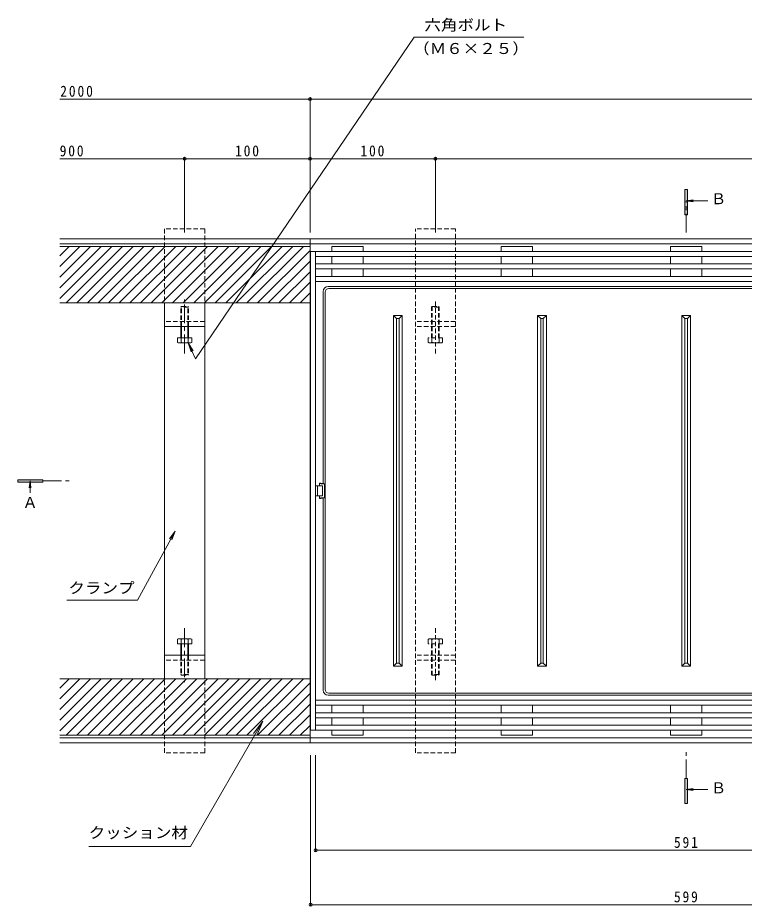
# Model space of a CAD drawing. Units: millimetres, scale not verified. Extents: x -1172 to 1153, y -824 to 816.
# Drawn here: x -1172 to -592, y 25 to 734 of the extents above; entities that cross this region are included whole.
import ezdxf
from ezdxf.enums import TextEntityAlignment as Align

# ---------------------------------------------------------------- set-up
doc = ezdxf.new("R2010")
doc.units = ezdxf.units.MM
doc.header["$LTSCALE"] = 3
doc.header["$PDMODE"] = 32
doc.header["$PDSIZE"] = 2.4
doc.linetypes.add('CHAIN1', pattern=[8, 5, -1, 1, -1])
doc.linetypes.add('DASHED1', pattern=[1.8, 1.2, -0.6])
for name, color, linetype, lineweight in [('4-1', 2, 'Continuous', 9), ('4-2', 3, 'Continuous', 9), ('4-4', 7, 'Continuous', 9), ('4-5', 7, 'Continuous', 9), ('4-8', 3, 'Continuous', 9), ('4-A', 2, 'Continuous', 9)]:
    doc.layers.add(name, color=color, linetype=linetype, lineweight=lineweight)
doc.styles.add('ＭＳ ゴシック', font='')
doc.styles.get('ＭＳ ゴシック').set_extended_font_data('MS Gothic')

msp = doc.modelspace()

# ---------------------------------------------------------------- linework, layer by layer
at = {"layer": '4-1'}
for p, q in [((-938.706, 557.86), (-1138.206, 557.86)), ((-938.706, 553.86), (-1138.206, 553.86)), ((-139.206, 557.86), (-938.706, 557.86)), ((-938.706, 557.86), (-938.706, 155.86)), ((-139.206, 553.86), (-938.706, 553.86)), ((-938.706, 551.86), (-1138.206, 551.86)), ((-1138.206, 510.393), (-1096.739, 551.86)), ((-1138.206, 518.878), (-1105.224, 551.86)), ((-1138.206, 527.364), (-1113.71, 551.86)), ((-1138.206, 535.849), (-1122.195, 551.86)), ((-1138.206, 544.334), (-1130.68, 551.86)), ((-1133.254, 506.86), (-1088.254, 551.86)), ((-1124.768, 506.86), (-1079.768, 551.86)), ((-1116.283, 506.86), (-1071.283, 551.86)), ((-1107.798, 506.86), (-1062.798, 551.86)), ((-1099.313, 506.86), (-1054.313, 551.86)), ((-1090.827, 506.86), (-1045.827, 551.86)), ((-1082.342, 506.86), (-1037.342, 551.86)), ((-1073.857, 506.86), (-1028.857, 551.86)), ((-1065.371, 506.86), (-1020.371, 551.86)), ((-1056.886, 506.86), (-1011.886, 551.86)), ((-1048.401, 506.86), (-1003.401, 551.86)), ((-1039.916, 506.86), (-994.916, 551.86)), ((-1031.43, 506.86), (-986.43, 551.86)), ((-1022.945, 506.86), (-977.945, 551.86)), ((-1014.46, 506.86), (-969.46, 551.86)), ((-1005.974, 506.86), (-960.974, 551.86)), ((-997.489, 506.86), (-952.489, 551.86)), ((-989.004, 506.86), (-944.004, 551.86)), ((-980.519, 506.86), (-938.706, 548.673)), ((-972.033, 506.86), (-938.706, 540.187)), ((-963.548, 506.86), (-938.706, 531.702)), ((-955.063, 506.86), (-938.706, 523.217)), ((-946.577, 506.86), (-938.706, 514.732)), ((-938.706, 506.86), (-1138.206, 506.86)), ((-1138.206, 165.393), (-1096.739, 206.86)), ((-1138.206, 173.878), (-1105.224, 206.86)), ((-1138.206, 182.364), (-1113.71, 206.86)), ((-1138.206, 190.849), (-1122.195, 206.86)), ((-1138.206, 199.334), (-1130.68, 206.86)), ((-938.706, 206.86), (-1138.206, 206.86)), ((-1133.254, 161.86), (-1088.254, 206.86)), ((-1124.768, 161.86), (-1079.768, 206.86)), ((-1116.283, 161.86), (-1071.283, 206.86)), ((-1107.798, 161.86), (-1062.798, 206.86)), ((-1099.313, 161.86), (-1054.313, 206.86)), ((-1090.827, 161.86), (-1045.827, 206.86)), ((-1082.342, 161.86), (-1037.342, 206.86)), ((-1073.857, 161.86), (-1028.857, 206.86)), ((-1065.371, 161.86), (-1020.371, 206.86)), ((-1056.886, 161.86), (-1011.886, 206.86)), ((-1048.401, 161.86), (-1003.401, 206.86)), ((-1039.916, 161.86), (-994.916, 206.86)), ((-1031.43, 161.86), (-986.43, 206.86)), ((-1022.945, 161.86), (-977.945, 206.86)), ((-1014.46, 161.86), (-969.46, 206.86)), ((-1005.974, 161.86), (-960.974, 206.86)), ((-997.489, 161.86), (-952.489, 206.86)), ((-989.004, 161.86), (-944.004, 206.86)), ((-980.519, 161.86), (-938.706, 203.673)), ((-972.033, 161.86), (-938.706, 195.187)), ((-963.548, 161.86), (-938.706, 186.702)), ((-955.063, 161.86), (-938.706, 178.217)), ((-946.577, 161.86), (-938.706, 169.732)), ((-938.706, 161.86), (-1138.206, 161.86)), ((-938.706, 159.86), (-1138.206, 159.86)), ((-938.706, 159.86), (-139.206, 159.86)), ((-938.706, 155.86), (-1138.206, 155.86)), ((-938.706, 155.86), (-139.206, 155.86))]:
    msp.add_line(p, q, dxfattribs=at)
at = {"layer": '4-2'}
for p, q in [((-938.206, 547.86), (-339.206, 547.86)), ((-938.206, 165.86), (-938.206, 547.86)), ((-934.206, 165.86), (-934.206, 547.86)), ((-921.206, 551.86), (-896.206, 551.86)), ((-921.206, 551.86), (-921.206, 547.86)), ((-896.206, 551.86), (-896.206, 547.86)), ((-786.206, 551.86), (-761.206, 551.86)), ((-786.206, 551.86), (-786.206, 547.86)), ((-761.206, 551.86), (-761.206, 547.86)), ((-651.206, 551.86), (-626.206, 551.86)), ((-651.206, 551.86), (-651.206, 547.86)), ((-626.206, 551.86), (-626.206, 547.86)), ((-934.206, 543.86), (-343.206, 543.86)), ((-921.206, 543.86), (-921.206, 537.86)), ((-896.206, 543.86), (-896.206, 537.86)), ((-786.206, 543.86), (-786.206, 537.86)), ((-761.206, 543.86), (-761.206, 537.86)), ((-651.206, 543.86), (-651.206, 537.86)), ((-626.206, 543.86), (-626.206, 537.86)), ((-934.206, 537.86), (-343.206, 537.86)), ((-934.206, 533.86), (-343.206, 533.86)), ((-921.206, 533.86), (-921.206, 527.86)), ((-896.206, 533.86), (-896.206, 527.86)), ((-786.206, 533.86), (-786.206, 527.86)), ((-761.206, 533.86), (-761.206, 527.86)), ((-651.206, 533.86), (-651.206, 527.86)), ((-626.206, 533.86), (-626.206, 527.86)), ((-934.206, 527.86), (-343.206, 527.86)), ((-934.206, 523.86), (-343.206, 523.86)), ((-924.188, 519.99), (-353.223, 519.99)), ((-923.616, 518.34), (-353.795, 518.34)), ((-928.188, 515.99), (-928.188, 362.526)), ((-926.616, 515.34), (-926.616, 198.379)), ((-872.206, 496.86), (-865.206, 496.86)), ((-872.206, 496.86), (-869.706, 494.36)), ((-872.206, 216.86), (-872.206, 496.86)), ((-865.206, 496.86), (-867.706, 494.36)), ((-865.206, 216.86), (-865.206, 496.86)), ((-757.206, 496.86), (-750.206, 496.86)), ((-757.206, 496.86), (-754.706, 494.36)), ((-757.206, 216.86), (-757.206, 496.86)), ((-750.206, 496.86), (-752.706, 494.36)), ((-750.206, 216.86), (-750.206, 496.86)), ((-642.206, 496.86), (-639.706, 494.36)), ((-642.206, 496.86), (-635.206, 496.86)), ((-642.206, 216.86), (-642.206, 496.86)), ((-635.206, 496.86), (-637.706, 494.36)), ((-635.206, 216.86), (-635.206, 496.86)), ((-869.706, 494.36), (-867.706, 494.36)), ((-869.706, 219.36), (-869.706, 494.36)), ((-867.706, 219.36), (-867.706, 494.36)), ((-754.706, 494.36), (-752.706, 494.36)), ((-754.706, 219.36), (-754.706, 494.36)), ((-752.706, 219.36), (-752.706, 494.36)), ((-639.706, 494.36), (-637.706, 494.36)), ((-639.706, 219.36), (-639.706, 494.36)), ((-637.706, 219.36), (-637.706, 494.36)), ((-931.195, 362.86), (-931.195, 360.86)), ((-927.188, 351.36), (-927.188, 362.36)), ((-934.206, 360.86), (-928.706, 360.86)), ((-932.706, 352.86), (-932.706, 360.86)), ((-928.706, 352.86), (-928.706, 360.86)), ((-934.206, 352.86), (-928.706, 352.86)), ((-931.195, 350.86), (-931.195, 352.86)), ((-928.188, 197.729), (-928.188, 351.193)), ((-872.206, 216.86), (-869.706, 219.36)), ((-872.206, 216.86), (-865.206, 216.86)), ((-869.706, 219.36), (-867.706, 219.36)), ((-865.206, 216.86), (-867.706, 219.36)), ((-757.206, 216.86), (-754.706, 219.36)), ((-757.206, 216.86), (-750.206, 216.86)), ((-754.706, 219.36), (-752.706, 219.36)), ((-750.206, 216.86), (-752.706, 219.36)), ((-642.206, 216.86), (-639.706, 219.36)), ((-642.206, 216.86), (-635.206, 216.86)), ((-639.706, 219.36), (-637.706, 219.36)), ((-635.206, 216.86), (-637.706, 219.36)), ((-924.188, 193.729), (-353.223, 193.729)), ((-923.616, 195.379), (-353.795, 195.379)), ((-934.206, 189.86), (-343.206, 189.86)), ((-934.206, 185.86), (-343.206, 185.86)), ((-921.206, 179.86), (-921.206, 185.86)), ((-896.206, 179.86), (-896.206, 185.86)), ((-786.206, 179.86), (-786.206, 185.86)), ((-761.206, 179.86), (-761.206, 185.86)), ((-651.206, 179.86), (-651.206, 185.86)), ((-626.206, 179.86), (-626.206, 185.86)), ((-934.206, 179.86), (-343.206, 179.86)), ((-934.206, 175.86), (-343.206, 175.86)), ((-921.206, 169.86), (-921.206, 175.86)), ((-896.206, 169.86), (-896.206, 175.86)), ((-786.206, 169.86), (-786.206, 175.86)), ((-761.206, 169.86), (-761.206, 175.86)), ((-651.206, 169.86), (-651.206, 175.86)), ((-626.206, 169.86), (-626.206, 175.86)), ((-938.206, 165.86), (-339.206, 165.86)), ((-934.206, 169.86), (-343.206, 169.86)), ((-921.206, 161.86), (-921.206, 165.86)), ((-896.206, 161.86), (-896.206, 165.86)), ((-786.206, 161.86), (-786.206, 165.86)), ((-761.206, 161.86), (-761.206, 165.86)), ((-651.206, 161.86), (-651.206, 165.86)), ((-626.206, 161.86), (-626.206, 165.86)), ((-921.206, 161.86), (-896.206, 161.86)), ((-786.206, 161.86), (-761.206, 161.86)), ((-651.206, 161.86), (-626.206, 161.86))]:
    msp.add_line(p, q, dxfattribs=at)
for points in [[(-931.195, 362.86), (-930.195, 362.36), (-927.188, 362.36), (-930.195, 362.86)], [(-931.195, 350.86), (-930.195, 351.36), (-927.188, 351.36), (-930.195, 350.86)]]:
    msp.add_lwpolyline(points, close=True, dxfattribs=at)
for centre, radius, start, end in [((-924.188, 515.99), 4, 90, 180), ((-923.616, 515.34), 3, 90, 180), ((-924.188, 197.729), 4, 180, 270), ((-923.616, 198.379), 3, 180, 270)]:
    msp.add_arc(centre, radius, start, end, dxfattribs=at)
at = {"layer": '4-4'}
for p, q in [((-938.706, 669.374), (-1138.206, 669.374)), ((-938.706, 670.274), (-938.706, 562.86)), ((-938.706, 669.374), (-139.206, 669.374)), ((-1038.706, 621.777), (-1138.206, 621.777)), ((-1038.706, 622.677), (-1038.706, 562.86)), ((-938.706, 621.777), (-1038.706, 621.777)), ((-938.706, 621.777), (-838.706, 621.777)), ((-838.706, 622.677), (-838.706, 562.86)), ((-838.706, 621.777), (-139.206, 621.777)), ((-938.206, 25.752), (-938.206, 145.971)), ((-934.206, 69.184), (-934.206, 145.971)), ((-934.206, 70.084), (-343.206, 70.084)), ((-938.206, 26.652), (-339.206, 26.652))]:
    msp.add_line(p, q, dxfattribs=at)
for p in [(-938.706, 669.374), (-1038.706, 621.777), (-938.706, 621.777), (-838.706, 621.777), (-934.206, 70.084), (-938.206, 26.652)]:
    msp.add_point(p, dxfattribs=at)
at = {"layer": '4-5'}
for p, q in [((-1030.004, 462.223), (-855.521, 718.711)), ((-855.521, 718.711), (-768.225, 718.711)), ((-1035.809, 474.86), (-1031.815, 468.512)), ((-1046.314, 324.761), (-1050.713, 318.686)), ((-1132.585, 269.574), (-1076.193, 269.574)), ((-976.261, 173.118), (-1034.031, 73.057)), ((-976.261, 173.118), (-983.871, 163.201)), ((-976.261, 173.118), (-981.045, 161.569)), ((-1034.031, 73.057), (-1115.113, 73.057))]:
    msp.add_line(p, q, dxfattribs=at)
at = {"layer": '4-5', "color": 4}
for p, q in [((-639.706, 577.138), (-639.706, 597.138)), ((-638.706, 588.168), (-633.101, 588.906)), ((-638.706, 588.168), (-633.101, 587.43)), ((-638.706, 588.168), (-621.49, 588.168)), ((-1171.789, 365.714), (-1171.789, 363.714)), ((-1151.789, 365.714), (-1171.789, 365.714)), ((-1171.789, 363.714), (-1151.789, 363.714)), ((-1162.023, 364.714), (-1162.758, 359.128)), ((-1162.023, 364.714), (-1161.288, 359.128)), ((-1162.023, 364.714), (-1162.023, 355.311)), ((-1151.789, 363.714), (-1151.789, 365.714)), ((-639.706, 107.45), (-639.706, 127.45)), ((-638.706, 118.527), (-633.101, 119.264)), ((-638.706, 118.527), (-633.101, 117.789)), ((-638.706, 118.527), (-621.49, 118.527))]:
    msp.add_line(p, q, dxfattribs=at)
at = {"layer": '4-5', "color": 4, "linetype": 'CHAIN1'}
for p, q in [((-638.706, 562.867), (-638.706, 588.168)), ((-1151.789, 364.714), (-1128.598, 364.714)), ((-638.706, 127.45), (-638.706, 148.585))]:
    msp.add_line(p, q, dxfattribs=at)
at = {"layer": '4-5', "color": 4}
for points in [[(-639.706, 597.138), (-637.706, 597.138), (-637.706, 577.138), (-639.706, 577.138)], [(-639.706, 127.45), (-637.706, 127.45), (-637.706, 107.45), (-639.706, 107.45)]]:
    msp.add_lwpolyline(points, dxfattribs=at)
at = {"layer": '4-5'}
for points in [[(-1030.004, 462.223), (-1035.809, 474.86), (-1033.595, 467.694)], [(-1076.193, 269.574), (-1046.314, 324.761), (-1048.991, 317.755)]]:
    msp.add_lwpolyline(points, dxfattribs=at)
at = {"layer": '4-5', "color": 4}
for points in [[(-639.706, 597.138), (-639.706, 577.138), (-637.706, 597.138), (-637.706, 577.138)], [(-1151.789, 365.714), (-1151.789, 363.714), (-1171.789, 365.714), (-1171.789, 363.714)], [(-639.706, 127.45), (-639.706, 107.45), (-637.706, 127.45), (-637.706, 107.45)]]:
    msp.add_solid(points, dxfattribs=at)
at = {"layer": '4-8', "linetype": 'DASHED1'}
for p, q in [((-1022.706, 565.86), (-1054.706, 565.86)), ((-1054.706, 565.86), (-1054.706, 506.86)), ((-1022.706, 565.86), (-1022.706, 506.86)), ((-822.706, 565.86), (-854.706, 565.86)), ((-854.706, 147.86), (-854.706, 565.86)), ((-822.706, 147.86), (-822.706, 565.86)), ((-1022.706, 491.86), (-1054.706, 491.86)), ((-822.706, 491.86), (-854.706, 491.86)), ((-822.706, 487.86), (-854.706, 487.86)), ((-1022.706, 221.86), (-1054.706, 221.86)), ((-822.706, 225.86), (-854.706, 225.86)), ((-822.706, 221.86), (-854.706, 221.86)), ((-1054.706, 147.86), (-1054.706, 206.86)), ((-1022.706, 147.86), (-1022.706, 206.86)), ((-1022.706, 147.86), (-1054.706, 147.86)), ((-822.706, 147.86), (-854.706, 147.86))]:
    msp.add_line(p, q, dxfattribs=at)
at = {"layer": '4-8'}
for p, q in [((-1054.706, 206.86), (-1054.706, 506.86)), ((-1022.706, 206.86), (-1022.706, 506.86)), ((-1022.706, 487.86), (-1054.706, 487.86)), ((-1022.706, 225.86), (-1054.706, 225.86))]:
    msp.add_line(p, q, dxfattribs=at)
at = {"layer": '4-A', "linetype": 'DASHED1'}
for p, q in [((-1041.164, 503.86), (-1041.706, 503.318)), ((-1035.706, 503.318), (-1041.706, 503.318)), ((-1041.706, 487.86), (-1041.706, 503.318)), ((-1041.164, 503.86), (-1036.247, 503.86)), ((-1041.164, 487.86), (-1041.164, 503.86)), ((-1036.247, 503.86), (-1035.706, 503.318)), ((-1036.247, 487.86), (-1036.247, 503.86)), ((-1035.706, 487.86), (-1035.706, 503.318)), ((-841.164, 503.86), (-841.706, 503.318)), ((-835.706, 503.318), (-841.706, 503.318)), ((-841.706, 478.86), (-841.706, 503.318)), ((-841.164, 503.86), (-836.247, 503.86)), ((-841.164, 478.86), (-841.164, 503.86)), ((-838.706, 466.499), (-838.706, 509.393)), ((-836.247, 503.86), (-835.706, 503.318)), ((-836.247, 478.86), (-836.247, 503.86)), ((-835.706, 478.86), (-835.706, 503.318)), ((-844.479, 475.306), (-844.479, 478.86)), ((-832.932, 478.86), (-844.479, 478.86)), ((-843.706, 474.86), (-844.479, 475.306)), ((-841.592, 475.306), (-841.592, 478.86)), ((-835.819, 475.306), (-835.819, 478.86)), ((-832.932, 475.306), (-833.706, 474.86)), ((-832.932, 475.306), (-832.932, 478.86)), ((-843.706, 474.86), (-833.706, 474.86)), ((-838.706, 247.221), (-838.706, 204.327)), ((-843.706, 238.86), (-844.479, 238.413)), ((-844.479, 238.413), (-844.479, 234.86)), ((-832.932, 234.86), (-844.479, 234.86)), ((-843.706, 238.86), (-833.706, 238.86)), ((-841.706, 234.86), (-841.706, 210.401)), ((-841.592, 238.413), (-841.592, 234.86)), ((-841.164, 234.86), (-841.164, 209.86)), ((-836.247, 234.86), (-836.247, 209.86)), ((-835.819, 238.413), (-835.819, 234.86)), ((-835.706, 234.86), (-835.706, 210.401)), ((-832.932, 238.413), (-833.706, 238.86)), ((-832.932, 238.413), (-832.932, 234.86)), ((-1041.706, 225.86), (-1041.706, 210.401)), ((-1041.164, 225.86), (-1041.164, 209.86)), ((-1036.247, 225.86), (-1036.247, 209.86)), ((-1035.706, 225.86), (-1035.706, 210.401)), ((-1041.164, 209.86), (-1041.706, 210.401)), ((-1035.706, 210.401), (-1041.706, 210.401)), ((-1041.164, 209.86), (-1036.247, 209.86)), ((-1036.247, 209.86), (-1035.706, 210.401)), ((-841.164, 209.86), (-841.706, 210.401)), ((-835.706, 210.401), (-841.706, 210.401)), ((-841.164, 209.86), (-836.247, 209.86)), ((-836.247, 209.86), (-835.706, 210.401))]:
    msp.add_line(p, q, dxfattribs=at)
at = {"layer": '4-A', "linetype": 'CHAIN1'}
for p, q in [((-1038.706, 466.499), (-1038.706, 509.393)), ((-1038.706, 247.221), (-1038.706, 204.327))]:
    msp.add_line(p, q, dxfattribs=at)
at = {"layer": '4-A'}
for p, q in [((-1041.706, 478.86), (-1041.706, 487.86)), ((-1041.164, 478.86), (-1041.164, 487.86)), ((-1036.247, 478.86), (-1036.247, 487.86)), ((-1035.706, 478.86), (-1035.706, 487.86)), ((-1044.479, 475.306), (-1044.479, 478.86)), ((-1032.932, 478.86), (-1044.479, 478.86)), ((-1043.706, 474.86), (-1044.479, 475.306)), ((-1041.592, 475.306), (-1041.592, 478.86)), ((-1035.819, 475.306), (-1035.819, 478.86)), ((-1032.932, 475.306), (-1033.706, 474.86)), ((-1032.932, 475.306), (-1032.932, 478.86)), ((-1043.706, 474.86), (-1033.706, 474.86)), ((-1043.706, 238.86), (-1044.479, 238.413)), ((-1044.479, 238.413), (-1044.479, 234.86)), ((-1032.932, 234.86), (-1044.479, 234.86)), ((-1043.706, 238.86), (-1033.706, 238.86)), ((-1041.706, 234.86), (-1041.706, 225.86)), ((-1041.592, 238.413), (-1041.592, 234.86)), ((-1041.164, 234.86), (-1041.164, 225.86)), ((-1036.247, 234.86), (-1036.247, 225.86)), ((-1035.819, 238.413), (-1035.819, 234.86)), ((-1035.706, 234.86), (-1035.706, 225.86)), ((-1032.932, 238.413), (-1033.706, 238.86)), ((-1032.932, 238.413), (-1032.932, 234.86))]:
    msp.add_line(p, q, dxfattribs=at)
for centre, radius, start, end in [((-1042.775, 478.258), 3.408, 240, 265.61574), ((-1043.126, 477.706), 2.848, 271.80869, 302.57555), ((-1038.706, 484.413), 9.553, 252.41203, 270), ((-1038.706, 484.413), 9.553, 270, 287.58795), ((-1034.286, 477.706), 2.848, 237.42444, 268.1913), ((-1034.636, 478.258), 3.408, 274.38425, 299.99998), ((-1042.775, 235.462), 3.408, 94.38426, 120), ((-1043.126, 236.013), 2.848, 57.42445, 88.19131), ((-1038.706, 229.306), 9.553, 90, 107.58797), ((-1038.706, 229.306), 9.553, 72.41205, 90), ((-1034.286, 236.013), 2.848, 91.8087, 122.57556), ((-1034.636, 235.462), 3.408, 60.00002, 85.61575)]:
    msp.add_arc(centre, radius, start, end, dxfattribs=at)
at = {"layer": '4-A', "linetype": 'DASHED1'}
for centre, radius, start, end in [((-842.775, 478.258), 3.408, 240, 265.61574), ((-843.126, 477.706), 2.848, 271.80869, 302.57555), ((-838.706, 484.413), 9.553, 252.41203, 270), ((-838.706, 484.413), 9.553, 270, 287.58795), ((-834.286, 477.706), 2.848, 237.42444, 268.1913), ((-834.636, 478.258), 3.408, 274.38425, 299.99998), ((-842.775, 235.462), 3.408, 94.38426, 120), ((-843.126, 236.013), 2.848, 57.42445, 88.19131), ((-838.706, 229.306), 9.553, 90, 107.58797), ((-838.706, 229.306), 9.553, 72.41205, 90), ((-834.286, 236.013), 2.848, 91.8087, 122.57556), ((-834.636, 235.462), 3.408, 60.00002, 85.61575)]:
    msp.add_arc(centre, radius, start, end, dxfattribs=at)

# ---------------------------------------------------------------- texts
at = {"layer": '4-4', "color": 2, "char_height": 8.798, "attachment_point": 7, "style": 'ＭＳ ゴシック'}
for s, insert in [('\\T1.28;\\W0.9;2000', (-1137.942, 671.174)), ('\\T1.27;\\W0.9;900', (-1138.371, 623.577)), ('\\T1.27;\\W0.9;100', (-998.456, 623.577)), ('\\T1.27;\\W0.9;100', (-898.456, 623.577)), ('\\T1.27;\\W0.9;591', (-648.456, 71.884)), ('\\T1.27;\\W0.9;599', (-648.456, 28.452))]:
    msp.add_mtext(s, dxfattribs=dict(at, insert=insert))
at = {"layer": '4-5', "color": 2, "style": 'ＭＳ ゴシック', "width": 1.1}
for s, p in [('六角ボルト', (-847.513, 721.517)), ('（Ｍ６×２５）', (-856.499, 702.721)), ('クランプ', (-1131.435, 272.38)), ('クッション材', (-1115.273, 77.104))]:
    msp.add_text(s, height=8.798, dxfattribs=at).set_placement(p, align=Align.BOTTOM_LEFT)
at = {"layer": '4-5', "color": 2, "style": 'ＭＳ ゴシック'}
for s, p in [('Ｂ', (-618.871, 582.87)), ('Ａ', (-1167.945, 340.587)), ('Ｂ', (-618.871, 112.877))]:
    msp.add_text(s, height=8.798, dxfattribs=at).set_placement(p, align=Align.BOTTOM_LEFT)

doc.saveas('drawing.dxf')
